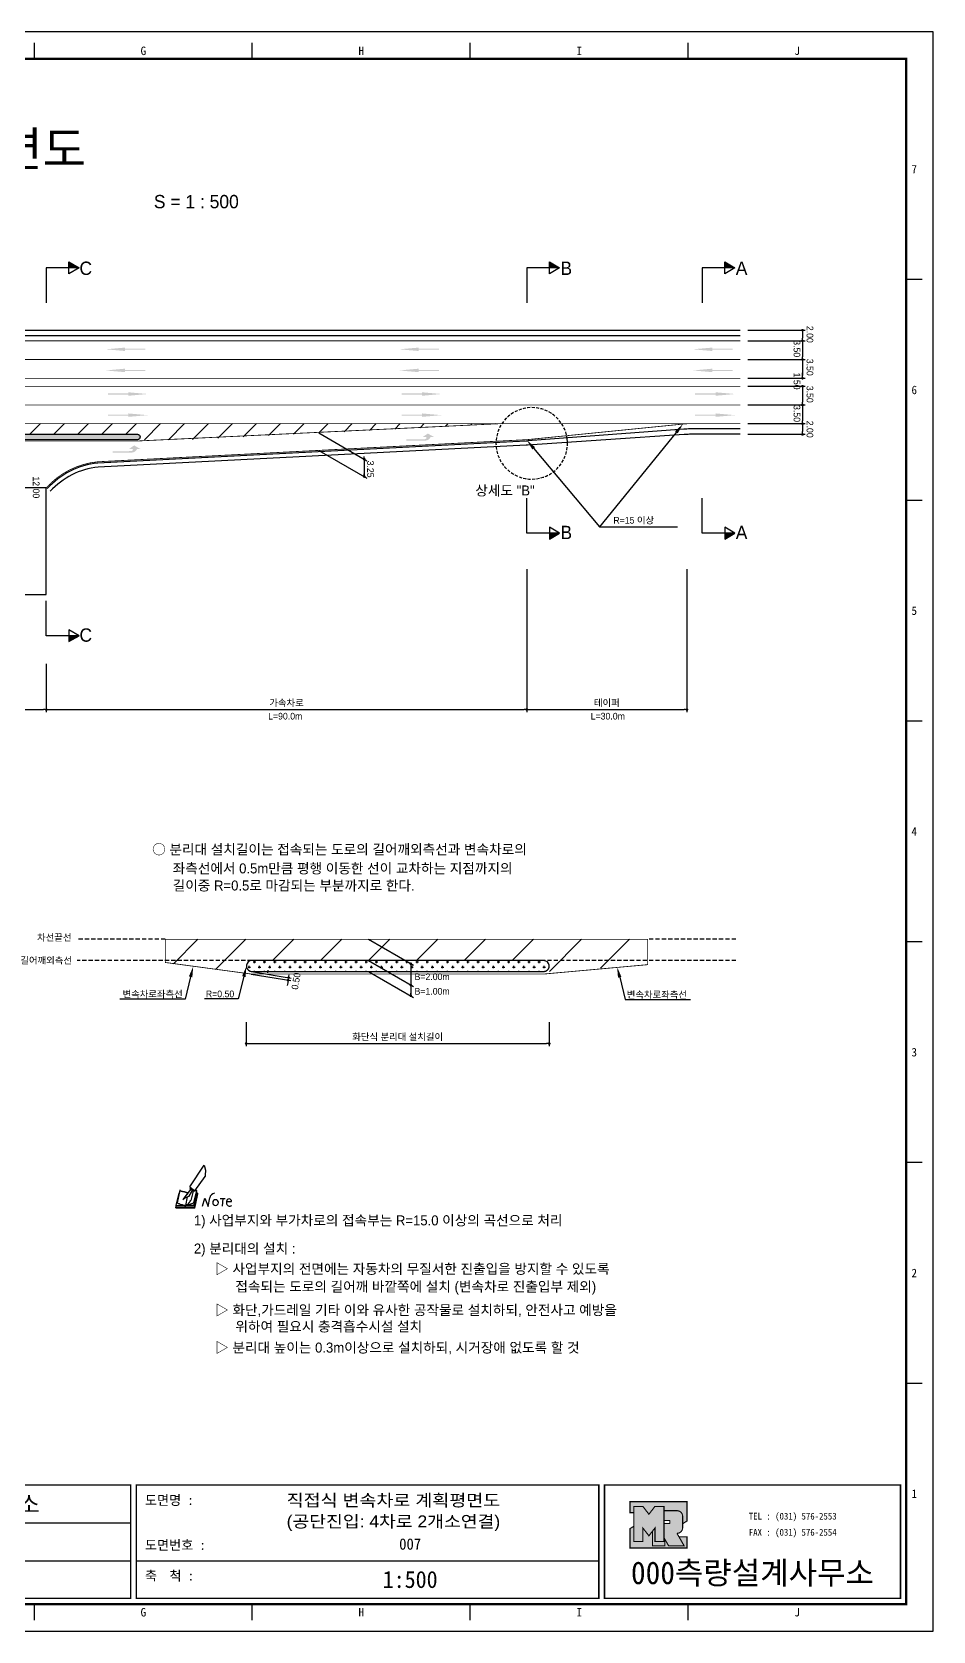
# Model space of a CAD drawing. Header units: millimetres. Extents: x 462 to 886, y 2 to 302.
# Drawn here: x 716.9 to 885.7, y 2.4 to 301.7 of the extents above; entities that cross this region are included whole.
import ezdxf
from ezdxf.enums import TextEntityAlignment as Align

# ---------------------------------------------------------------- set-up
doc = ezdxf.new("R2010")
doc.units = ezdxf.units.MM
doc.header["$LTSCALE"] = 0.25
doc.linetypes.add('HIDDEN', pattern=[9.525, 6.35, -3.175])
for name, color, linetype in [('CC-GSTR-0004', 4, 'Continuous'), ('CM-LANE-0030', 30, 'Continuous'), ('CZ-DIMT-0002', 7, 'Continuous'), ('CZ-LIN1-0007', 7, 'Continuous'), ('CZ-LIN2-0003', 3, 'Continuous'), ('CZ-LINE-0001', 7, 'Continuous'), ('CZ-TEXT-BOX0', 7, 'Continuous'), ('TITLE', 7, 'Continuous')]:
    doc.layers.add(name, color=color, linetype=linetype)
doc.styles.add('견고딕', font='arial.ttf')
doc.styles.add('돋움', font='')
doc.styles.add('돋음체', font='')
doc.styles.get('돋움').set_extended_font_data('Dotum')
doc.styles.get('돋음체').set_extended_font_data('DotumChe')

# ---------------------------------------------------------------- blocks, each defined once
blk = doc.blocks.new('note')
for p, q in [((0.85, 3.5), (3.53, 7.57)), ((3.53, 7.57), (3.8, 6.64)), ((3.8, 6.64), (3.69, 5.72)), ((1, 3.1), (0.75, 2.77)), ((0.85, 3.5), (1.8, 2.79)), ((1, 3.4), (0.85, 3.21)), ((0.85, 3.21), (1.52, 2.71)), ((1.8, 2.79), (3.74, 5.46)), ((3.69, 5.72), (3.74, 5.46)), ((-1.24, 2.36), (-1.77, 0)), ((-1.77, 0), (1.77, 0)), ((-1.77, 0), (-1.77, -0.3)), ((-1.53, 0.52), (-1.55, 0.54)), ((-1.01, 2.9), (-1.53, 0.52)), ((-1.48, 0.48), (-1.53, 0.52)), ((-1.43, 0.44), (-1.48, 0.48)), ((-1.38, 0.41), (-1.43, 0.44)), ((-1.33, 0.4), (-1.38, 0.41)), ((-1.27, 0.37), (-1.33, 0.4)), ((-1.22, 0.35), (-1.27, 0.37)), ((-1.13, 2.36), (-1.24, 2.36)), ((-1.17, 0.33), (-1.22, 0.35)), ((-1.12, 0.32), (-1.17, 0.33)), ((-1.02, 0.25), (-1.12, 0.32)), ((-0.97, 0.22), (-1.02, 0.25)), ((-1, 2.9), (-1.01, 2.9)), ((-0.98, 2.85), (-1, 2.9)), ((-0.95, 2.8), (-0.98, 2.85)), ((-0.93, 0.21), (-0.97, 0.22)), ((-0.9, 2.75), (-0.95, 2.8)), ((-0.88, 0.19), (-0.93, 0.21)), ((-0.85, 2.72), (-0.9, 2.75)), ((-0.8, 0.18), (-0.88, 0.19)), ((-0.79, 2.69), (-0.85, 2.72)), ((-0.75, 0.17), (-0.8, 0.18)), ((-0.74, 2.68), (-0.79, 2.69)), ((-0.7, 0.16), (-0.75, 0.17)), ((-0.69, 2.65), (-0.74, 2.68)), ((-0.64, 0.15), (-0.7, 0.16)), ((-0.64, 2.65), (-0.69, 2.65)), ((-0.59, 2.63), (-0.64, 2.65)), ((-0.58, 0.14), (-0.64, 0.15)), ((-0.54, 2.62), (-0.59, 2.63)), ((-0.53, 0.13), (-0.58, 0.14)), ((-0.48, 2.61), (-0.54, 2.62)), ((-0.48, 0.12), (-0.53, 0.13)), ((-0.43, 2.61), (-0.48, 2.61)), ((-0.43, 0.11), (-0.48, 0.12)), ((0.75, 2.77), (-0.46, 1.16)), ((0.37, 2.24), (-0.46, 1.16)), ((-0.46, 1.16), (-0.08, 1.47)), ((-0.38, 2.59), (-0.43, 2.61)), ((-0.38, 0.08), (-0.43, 0.11)), ((-0.33, 2.59), (-0.38, 2.59)), ((-0.29, 0.06), (-0.38, 0.08)), ((-0.27, 2.58), (-0.33, 2.59)), ((-0.23, 0.05), (-0.29, 0.06)), ((-0.22, 2.57), (-0.27, 2.58)), ((-0.16, 0.04), (-0.23, 0.05)), ((-0.17, 2.56), (-0.22, 2.57)), ((-0.12, 2.55), (-0.17, 2.56)), ((-0.11, 0.03), (-0.16, 0.04)), ((-0.07, 2.53), (-0.12, 2.55)), ((-0.04, 0.02), (-0.11, 0.03)), ((-0.08, 1.47), (0.72, 1.75)), ((-0.01, 2.51), (-0.07, 2.53)), ((-0.05, -0.3), (-0.05, 0)), ((0, 0), (-0.04, 0.02)), ((0.04, 2.5), (-0.01, 2.51)), ((0.37, 1.63), (0, 0)), ((0, 0), (1.6, 0.53)), ((0, 0), (1.65, 0.18)), ((0, 0.01), (0.06, 0.04)), ((0, -0.3), (0, 0)), ((0.09, 2.48), (0.04, 2.5)), ((0.05, -0.3), (0.05, 0)), ((0.06, 0.04), (0.11, 0.07)), ((0.14, 2.48), (0.09, 2.48)), ((0.11, 0.07), (0.16, 0.09)), ((0.2, 2.47), (0.14, 2.48)), ((0.16, 0.09), (0.21, 0.12)), ((0.26, 2.43), (0.18, 2.46)), ((0.21, 0.12), (0.27, 0.14)), ((0.34, 2.4), (0.26, 2.43)), ((0.27, 0.14), (0.36, 0.19)), ((0.45, 2.37), (0.34, 2.4)), ((0.36, 0.19), (0.41, 0.22)), ((0.41, 0.22), (0.46, 0.27)), ((0.46, 0.27), (0.51, 0.3)), ((0.51, 0.3), (0.56, 0.34)), ((0.56, 0.34), (0.6, 0.4)), ((0.6, 0.4), (0.64, 0.45)), ((0.64, 0.45), (0.67, 0.51)), ((0.67, 0.51), (0.74, 0.58)), ((0.72, 1.75), (1.16, 2.53)), ((0.74, 0.58), (0.79, 0.63)), ((0.79, 0.63), (0.83, 0.68)), ((0.83, 0.68), (0.86, 0.73)), ((0.86, 0.73), (0.89, 0.79)), ((0.89, 0.84), (0.92, 0.89)), ((0.89, 0.79), (0.89, 0.84)), ((0.92, 0.89), (0.96, 0.95)), ((0.96, 0.95), (1.01, 0.97)), ((1.47, 2.74), (1.01, 0.97)), ((1.16, 2.53), (1.37, 2.82)), ((2.13, 2.84), (1.44, 2.63)), ((1.52, 2.71), (1.66, 2.9)), ((1.6, 0.53), (2.13, 2.84)), ((1.65, 0.18), (2.19, 2.48)), ((1.77, 0), (2.3, 2.36)), ((1.77, -0.3), (2.3, 2.07)), ((1.77, -0.38), (2.3, 1.99)), ((1.77, -0.44), (2.3, 1.93)), ((1.77, 0), (1.77, -0.3)), ((2.19, 2.48), (2.04, 2.47)), ((2.3, 2.36), (2.16, 2.36)), ((2.3, 2.36), (2.3, 2.07)), ((3.21, -0.08), (3.68, 1.4)), ((3.68, 1.4), (4.26, -0.14)), ((4.26, -0.14), (4.56, 1.44)), ((6.55, 1.34), (7.46, 1.34)), ((7.01, 1.34), (6.87, -0.11)), ((7.71, 0.77), (7.71, 0.55)), ((7.71, 0.77), (8.67, 0.77)), ((-1.77, -0.3), (1.77, -0.3)), ((-1.77, -0.43), (-1.77, -0.3)), ((-1.77, -0.37), (1.77, -0.37)), ((-1.77, -0.43), (1.77, -0.43))]:
    blk.add_line(p, q)
for centre, major_axis, start_param, end_param in [((0.4, 2.31), (0.0702, 0.0702), 3.283946, 6.425539), ((5.68, 1.23), (-0.806, 0.806), -0.591174, 0.597824), ((5.66, 0.58), (-0.378, 0.378), 3.926991, 10.210176), ((8.3, 0.49), (0.422, 0.422), 2.265602, 4.634911), ((8.19, 0.77), (-0.342, 0.342), 3.926991, 7.068583)]:
    blk.add_ellipse(centre, major_axis=major_axis, ratio=1, start_param=start_param, end_param=end_param)
blk = doc.blocks.new('_Dot')
at = {"color": 0, "linetype": 'ByBlock', "lineweight": -2}
blk.add_line((-0.5, 0), (-1, 0), dxfattribs=at)
at = {"color": 0, "linetype": 'ByBlock', "const_width": 0.5}
blk.add_lwpolyline([(-0.25, 0, 1), (0.25, 0, 1)], format="xyb", close=True, dxfattribs=at)

msp = doc.modelspace()

# ---------------------------------------------------------------- hatches: boundary and pattern name
at = {"layer": 'CM-LANE-0030'}
h = msp.add_hatch(dxfattribs=at)
h.set_pattern_fill('ANSI31', color=30, style=0)
h.set_pattern_definition([(45, (-1511.3667, 459.101), (-2.245064, 2.245064), [])])
h.paths.add_polyline_path([(537.14, 228.4), (565.83, 225.4), (570.63, 225.4), (570.61, 225.4, -0.949204), (570.66, 226.4), (736.67, 226.4, -0.974596), (736.69, 225.4), (736.68, 225.4), (746.4, 225.4), (804.65, 228.4)])
at = {"layer": 'CZ-LIN1-0007'}
for points in [[(734.34, 242.64), (734.34, 242.43), (738.16, 242.43), (738.16, 242.22), (734.34, 242.22), (734.34, 242), (730.69, 242.32)], [(789.34, 242.64), (789.34, 242.43), (793.16, 242.43), (793.16, 242.22), (789.34, 242.22), (789.34, 242), (785.69, 242.32)], [(844.34, 242.64), (844.34, 242.43), (848.16, 242.43), (848.16, 242.22), (844.34, 242.22), (844.34, 242), (840.69, 242.32)], [(734.34, 238.69), (734.34, 238.47), (738.16, 238.47), (738.16, 238.26), (734.34, 238.26), (734.34, 238.04), (730.69, 238.36)], [(789.34, 238.69), (789.34, 238.47), (793.16, 238.47), (793.16, 238.26), (789.34, 238.26), (789.34, 238.04), (785.69, 238.36)], [(844.34, 238.69), (844.34, 238.47), (848.16, 238.47), (848.16, 238.26), (844.34, 238.26), (844.34, 238.04), (840.69, 238.36)], [(734.94, 234.27), (734.94, 234.05), (731.12, 234.05), (731.12, 233.84), (734.94, 233.84), (734.94, 233.62), (738.6, 233.95)], [(789.94, 234.27), (789.94, 234.05), (786.12, 234.05), (786.12, 233.84), (789.94, 233.84), (789.94, 233.62), (793.6, 233.95)], [(844.94, 234.27), (844.94, 234.05), (841.12, 234.05), (841.12, 233.84), (844.94, 233.84), (844.94, 233.62), (848.6, 233.95)], [(734.94, 230.31), (734.94, 230.09), (731.12, 230.1), (731.12, 229.88), (734.94, 229.88), (734.94, 229.67), (738.6, 229.99)], [(789.94, 230.31), (789.94, 230.09), (786.12, 230.1), (786.12, 229.88), (789.94, 229.88), (789.94, 229.67), (793.6, 229.99)], [(844.94, 230.31), (844.94, 230.09), (841.12, 230.1), (841.12, 229.88), (844.94, 229.88), (844.94, 229.67), (848.6, 229.99)], [(790.56, 225.21, 0.267976), (791.59, 225.9), (792.22, 225.9), (791.04, 226.55), (790.1, 225.9), (790.79, 225.9, -0.504994), (790.48, 225.48), (787.02, 225.46), (787.02, 225.19)], [(735.56, 222.97, 0.267976), (736.59, 223.66), (737.22, 223.66), (736.04, 224.32), (735.1, 223.67), (735.79, 223.66, -0.504994), (735.48, 223.25), (732.02, 223.23), (732.02, 222.95)]]:
    msp.add_hatch(color=256, dxfattribs=at).paths.add_polyline_path(points)
at = {"layer": 'CZ-LIN2-0003'}
h = msp.add_hatch(dxfattribs=at)
h.set_pattern_fill('CROSS', color=256, scale=0.075, style=0)
h.set_pattern_definition([(0, (-1511.3667, 459.10087), (0.47625, 0.47625), [0.238125, -0.714375]), (90, (-1511.24766, 458.9818), (-0.47625, 0.47625), [0.238125, -0.714375])])
h.paths.add_polyline_path([(736.67, 226.4), (570.66, 226.4, 1), (570.66, 225.4), (736.67, 225.4, 1)])
h = msp.add_hatch(dxfattribs=at)
h.set_pattern_fill('CROSS', color=256, scale=0.15, style=0)
h.set_pattern_definition([(0, (-1585.7738, 581.9617), (0.9525, 0.9525), [0.47625, -1.42875]), (90, (-1585.5356, 581.7236), (-0.9525, 0.9525), [0.47625, -1.42875])])
h.paths.add_polyline_path([(758.07, 127.86, 0.868933), (757.79, 125.9, -0.000934), (757.93, 125.86), (812.93, 125.86, -0.000934), (813.06, 125.9, 0.868933), (812.79, 127.86)])
at = {"layer": 'CZ-LINE-0001'}
for points in [[(723.82, 258.67), (723.82, 257.57), (725.73, 257.57)], [(813.82, 258.67), (813.82, 257.57), (815.73, 257.57)], [(846.66, 258.67), (846.66, 257.57), (848.56, 257.57)], [(815.73, 207.9), (813.82, 207.9), (813.82, 206.8)], [(848.56, 207.9), (846.66, 207.9), (846.66, 206.8)], [(725.73, 188.69), (723.82, 188.69), (723.82, 187.59)]]:
    msp.add_hatch(color=256, dxfattribs=at).paths.add_polyline_path(points)
at = {"layer": 'TITLE', "ltscale": 150}
h = msp.add_hatch(color=8, dxfattribs=at)
edge = h.paths.add_edge_path()
edge.add_line((839.6, 26.58), (828.93, 26.58))
edge.add_line((828.93, 26.58), (828.93, 24.5))
edge.add_line((828.93, 24.5), (829.64, 24.5))
edge.add_line((829.64, 24.5), (829.64, 25.68))
edge.add_line((829.64, 25.68), (831.33, 25.68))
edge.add_line((831.33, 25.68), (832.46, 24.22))
edge.add_line((832.46, 24.22), (833.59, 25.68))
edge.add_line((833.59, 25.68), (835.28, 25.68))
edge.add_line((835.28, 25.68), (835.28, 24.88))
edge.add_line((835.28, 24.88), (837.72, 24.88))
edge.add_arc((837.72, 23.81), 1.07, 0, 90, ccw=False)
edge.add_line((838.78, 23.81), (838.78, 22.44))
edge.add_line((838.78, 22.44), (839.6, 22.95))
edge.add_line((839.6, 22.95), (839.6, 26.58))
h.paths.add_polyline_path([(833.14, 21.06), (832.46, 20.18), (831.33, 21.63), (831.33, 19.12), (829.64, 19.12), (829.64, 21.97), (828.93, 21.53), (828.93, 17.89), (839.6, 17.89), (839.6, 19.97), (838.1, 19.97), (839.05, 18.32), (836.15, 18.32), (835.45, 19.53), (835.45, 18.32), (833.14, 18.32)])
msp.add_hatch(color=5, dxfattribs=at).paths.add_polyline_path([(835.28, 25.68), (833.59, 25.68), (832.46, 24.22), (831.33, 25.68), (829.64, 25.68), (829.64, 19.12), (831.33, 19.12), (831.33, 21.63), (832.46, 20.18), (833.59, 21.63), (833.59, 19.12), (835.28, 19.12)])
h = msp.add_hatch(color=161, dxfattribs=at)
edge = h.paths.add_edge_path()
edge.add_arc((837.72, 23.81), 1.07, 360, 450)
edge.add_line((837.72, 24.88), (835.28, 24.88))
edge.add_line((835.28, 24.88), (835.28, 23.03))
edge.add_line((835.28, 23.03), (836.27, 23.03))
edge.add_arc((836.27, 22.91), 0.113, 0, 90, ccw=False)
edge.add_line((836.39, 22.91), (836.39, 22.6))
edge.add_arc((836.27, 22.6), 0.113, 270, 360, ccw=False)
edge.add_line((836.27, 22.49), (835.28, 22.49))
edge.add_line((835.28, 22.49), (835.28, 19.12))
edge.add_line((835.28, 19.12), (833.59, 19.12))
edge.add_line((833.59, 19.12), (833.59, 21.63))
edge.add_line((833.59, 21.63), (833.14, 21.06))
edge.add_line((833.14, 21.06), (833.14, 18.32))
edge.add_line((833.14, 18.32), (835.45, 18.32))
edge.add_line((835.45, 18.32), (835.45, 19.53))
edge.add_line((835.45, 19.53), (836.15, 18.32))
edge.add_line((836.15, 18.32), (839.05, 18.32))
edge.add_line((839.05, 18.32), (837.72, 20.64))
edge.add_arc((837.72, 21.71), 1.07, 270, 360)
edge.add_line((838.78, 21.71), (838.78, 23.81))

# ---------------------------------------------------------------- linework, layer by layer
at = {"color": 0, "linetype": 'ByBlock', "lineweight": -2}
for p, q in [((861.23, 245.65), (861.23, 245.4)), ((861.23, 244.15), (861.23, 244.4)), ((861.23, 243.65), (861.23, 243.4)), ((861.23, 240.65), (861.23, 240.9)), ((861.23, 240.15), (861.23, 239.9)), ((861.23, 237.15), (861.23, 237.4)), ((861.23, 237.15), (861.23, 237.4)), ((861.23, 235.15), (861.23, 234.9)), ((861.23, 235.15), (861.23, 234.9)), ((861.23, 232.15), (861.23, 232.4)), ((861.23, 231.65), (861.23, 231.4)), ((861.23, 228.65), (861.23, 228.9)), ((861.23, 228.15), (861.23, 227.9)), ((861.23, 226.65), (861.23, 226.9)), ((779.15, 221.99), (779.15, 222.24)), ((779.15, 221.49), (779.15, 221.24)), ((779.15, 218.74), (779.15, 218.99)), ((787.86, 127.02), (787.86, 126.77)), ((764.84, 123.95), (764.8, 123.7)), ((765.01, 124.94), (765.05, 125.18)), ((787.86, 123.02), (787.86, 122.77)), ((787.86, 121.52), (787.86, 121.77))]:
    msp.add_line(p, q, dxfattribs=at)
at = {"color": 0, "linetype": 'ByBlock', "const_width": 0.25}
for points in [[(861.23, 245.77, 1), (861.23, 246.02, 1)], [(861.23, 244.02, 1), (861.23, 243.77, 1)], [(861.23, 243.77, 1), (861.23, 244.02, 1)], [(861.23, 240.52, 1), (861.23, 240.27, 1)], [(861.23, 240.27, 1), (861.23, 240.52, 1)], [(861.23, 237.02, 1), (861.23, 236.77, 1)], [(861.23, 237.02, 1), (861.23, 236.77, 1)], [(861.23, 235.27, 1), (861.23, 235.52, 1)], [(861.23, 235.27, 1), (861.23, 235.52, 1)], [(861.23, 232.02, 1), (861.23, 231.77, 1)], [(861.23, 231.77, 1), (861.23, 232.02, 1)], [(861.23, 228.27, 1), (861.23, 228.52, 1)], [(861.23, 228.52, 1), (861.23, 228.27, 1)], [(861.23, 226.52, 1), (861.23, 226.27, 1)], [(779.15, 221.87, 1), (779.15, 221.62, 1)], [(779.15, 221.62, 1), (779.15, 221.87, 1)], [(779.15, 218.62, 1), (779.15, 218.37, 1)], [(787.86, 127.15, 1), (787.86, 127.4, 1)], [(764.87, 124.07, 1), (764.91, 124.32, 1)], [(764.99, 124.81, 1), (764.95, 124.57, 1)], [(787.86, 123.15, 1), (787.86, 123.4, 1)], [(787.86, 121.4, 1), (787.86, 121.15, 1)]]:
    msp.add_lwpolyline(points, format="xyb", close=True, dxfattribs=at)
at = {"layer": 'CC-GSTR-0004'}
for points in [[(509.58, 245.9), (849.58, 245.9)], [(509.58, 244.9), (849.58, 244.9)]]:
    msp.add_lwpolyline(points, dxfattribs=at)
for points in [[(849.58, 227.4), (840.15, 227.4, 0.01872), (839.02, 227.36), (809.76, 225.16, -0.005853), (809.41, 225.14), (729.23, 221.01, 0.185887), (719.77, 216.23)], [(849.58, 226.4), (840.08, 226.4, 0.016655), (839.09, 226.37), (809.7, 224.4), (809.7, 224.4, -0.003788), (809.47, 224.39), (809.47, 224.39), (729.29, 220.26, 0.185554), (720.33, 215.73)]]:
    msp.add_lwpolyline(points, format="xyb", dxfattribs=at)
at = {"layer": 'CM-LANE-0030'}
for p, q in [((743.44, 127.29), (748, 131.86)), ((751.3, 126.18), (756.98, 131.86)), ((761.96, 127.86), (765.96, 131.86)), ((770.94, 127.86), (774.94, 131.86)), ((779.92, 127.86), (783.92, 131.86)), ((788.9, 127.86), (792.9, 131.86)), ((797.88, 127.86), (801.88, 131.86)), ((823.42, 126.46), (828.83, 131.86))]:
    msp.add_line(p, q, dxfattribs=at)
at = {"layer": 'CM-LANE-0030', "color": 30}
for p, q in [((806.86, 127.86), (810.86, 131.86)), ((813.85, 125.86), (819.85, 131.86))]:
    msp.add_line(p, q, dxfattribs=at)
at = {"layer": 'CM-LANE-0030', "color": 30, "const_width": 0.15}
for points in [[(509.58, 236.9), (849.58, 236.9)], [(509.58, 235.4), (849.58, 235.4)]]:
    msp.add_lwpolyline(points, dxfattribs=at)
msp.add_lwpolyline([(736.66, 225.15), (570.71, 225.15), (537.14, 228.4), (804.65, 228.4)], close=True, dxfattribs=at)
msp.add_lwpolyline([(832.24, 131.86), (832.24, 127.11), (812.85, 125.36, 0.022569), (812.85, 125.36), (757.93, 125.36, 0.006704), (757.93, 125.36), (741.88, 127.52), (741.88, 131.86)], format="xyb", close=True, dxfattribs=at)
at = {"layer": 'CZ-LIN1-0007', "const_width": 0.15}
msp.add_lwpolyline([(509.58, 243.9), (849.58, 243.9)], dxfattribs=at)
at = {"layer": 'CZ-LIN1-0007', "linetype": 'HIDDEN', "const_width": 0.15}
for points in [[(509.58, 240.4), (849.58, 240.4)], [(509.58, 231.9), (849.58, 231.9)], [(804.65, 228.4), (840.33, 228.4)]]:
    msp.add_lwpolyline(points, dxfattribs=at)
at = {"layer": 'CZ-LIN1-0007', "const_width": 0.15}
msp.add_lwpolyline([(849.58, 228.4), (840.33, 228.4, 0.024922), (838.84, 228.32), (809.94, 225.43), (809.94, 225.43, -0.012053), (809.22, 225.38), (809.22, 225.38), (729.21, 221.26, 0.185992), (719.58, 216.4)], format="xyb", dxfattribs=at)
at = {"layer": 'CZ-LIN2-0003'}
for points in [[(736.67, 226.4, -0.974596), (736.69, 225.4), (736.68, 225.4), (570.63, 225.4), (570.61, 225.4, -0.949204), (570.66, 226.4)], [(812.93, 125.86, -0.000934), (813.06, 125.9, 0.868933), (812.79, 127.86), (758.07, 127.86, 0.868933), (757.79, 125.9, -0.000934), (757.93, 125.86)]]:
    msp.add_lwpolyline(points, format="xyb", close=True, dxfattribs=at)
msp.add_lwpolyline([(719.58, 216.4), (689.58, 216.4), (689.58, 196.4), (719.58, 196.4)], close=True, dxfattribs=at)
at = {"layer": 'CZ-LINE-0001'}
for p, q in [((725.73, 257.57), (719.58, 257.57)), ((719.58, 257.57), (719.58, 251.03)), ((723.82, 256.47), (723.82, 258.67)), ((723.82, 258.67), (725.73, 257.57)), ((725.73, 257.57), (723.82, 256.47)), ((815.73, 257.57), (809.58, 257.57)), ((809.58, 257.57), (809.58, 251.03)), ((813.82, 256.47), (813.82, 258.67)), ((813.82, 258.67), (815.73, 257.57)), ((815.73, 257.57), (813.82, 256.47)), ((848.56, 257.57), (842.42, 257.57)), ((842.42, 257.57), (842.42, 251.03)), ((846.66, 256.47), (846.66, 258.67)), ((846.66, 258.67), (848.56, 257.57)), ((848.56, 257.57), (846.66, 256.47)), ((851.01, 245.9), (861.73, 245.9)), ((851.01, 243.9), (861.73, 243.9)), ((851.01, 243.9), (861.73, 243.9)), ((861.23, 245.4), (861.23, 244.4)), ((861.23, 243.4), (861.23, 240.9)), ((851.01, 240.4), (861.73, 240.4)), ((851.01, 240.4), (861.73, 240.4)), ((861.23, 239.9), (861.23, 237.4)), ((851.01, 236.9), (861.73, 236.9)), ((851.01, 236.9), (861.73, 236.9)), ((861.23, 237.4), (861.23, 237.9)), ((851.01, 235.4), (861.73, 235.4)), ((851.01, 235.4), (861.73, 235.4)), ((861.23, 234.9), (861.23, 232.4)), ((861.23, 234.9), (861.23, 234.4)), ((851.01, 231.9), (861.73, 231.9)), ((851.01, 231.9), (861.73, 231.9)), ((861.23, 231.4), (861.23, 228.9)), ((851.01, 228.4), (861.73, 228.4)), ((851.01, 228.4), (861.73, 228.4)), ((861.23, 227.9), (861.23, 226.9)), ((770.65, 226.65), (779.65, 221.45)), ((851.01, 226.4), (861.73, 226.4)), ((770.65, 223.4), (779.65, 218.2)), ((779.15, 221.5), (779.15, 218.49)), ((809.58, 207.9), (809.58, 214.44)), ((842.42, 207.9), (842.42, 214.44)), ((815.73, 207.9), (809.58, 207.9)), ((815.73, 207.9), (813.82, 209)), ((813.82, 209), (813.82, 206.8)), ((813.82, 206.8), (815.73, 207.9)), ((823.19, 209.05), (837.82, 209.05)), ((848.56, 207.9), (842.42, 207.9)), ((848.56, 207.9), (846.66, 209)), ((846.66, 209), (846.66, 206.8)), ((846.66, 206.8), (848.56, 207.9)), ((809.58, 201.14), (809.58, 174.36)), ((809.58, 201.14), (809.58, 174.36)), ((839.58, 201.14), (839.58, 174.36)), ((719.58, 188.69), (719.58, 195.23)), ((725.73, 188.69), (719.58, 188.69)), ((725.73, 188.69), (723.82, 189.78)), ((723.82, 189.78), (723.82, 187.59)), ((723.82, 187.59), (725.73, 188.69)), ((719.58, 183.41), (719.58, 174.36)), ((719.58, 183.41), (719.58, 174.36)), ((690.08, 174.86), (719.08, 174.86)), ((720.08, 174.86), (809.08, 174.86)), ((810.08, 174.86), (839.08, 174.86)), ((779.92, 131.86), (788.36, 126.99)), ((758.01, 125.85), (765.46, 124.61)), ((761.05, 125.6), (761.14, 126.1)), ((779.92, 127.86), (788.36, 122.99)), ((779.92, 125.86), (788.36, 120.99)), ((787.86, 127.27), (787.86, 121.27)), ((757.93, 125.36), (765.38, 124.12)), ((764.8, 123.7), (764.72, 123.21)), ((757.02, 116.37), (757.02, 111.84)), ((813.79, 116.37), (813.79, 111.84)), ((757.52, 112.34), (813.29, 112.34))]:
    msp.add_line(p, q, dxfattribs=at)
at = {"layer": 'CZ-LINE-0001', "linetype": 'HIDDEN', "ltscale": 0.35}
msp.add_line((817.16, 225.5), (817.16, 225.5), dxfattribs=at)
at = {"layer": 'CZ-LINE-0001', "linetype": 'HIDDEN', "ltscale": 0.5}
for p, q in [((741.88, 131.86), (725.36, 131.86)), ((848.76, 131.86), (832.24, 131.86)), ((758.07, 127.86), (725.36, 127.86)), ((848.76, 127.86), (812.79, 127.86))]:
    msp.add_line(p, q, dxfattribs=at)
at = {"layer": 'CZ-LINE-0001'}
for points in [[(837.58, 226.77), (823.19, 209.05)], [(810.87, 223.78), (823.19, 209.05)], [(746.62, 124.84), (745.57, 120.66), (733.34, 120.66)], [(756.58, 124.88), (755.53, 120.69), (749.19, 120.69)]]:
    msp.add_lwpolyline(points, dxfattribs=at)
at = {"layer": 'CZ-LINE-0001', "extrusion": (0, 0, -1)}
msp.add_lwpolyline([(-826.99, 124.75), (-828.04, 120.57), (-840.27, 120.57)], dxfattribs=at)
at = {"layer": 'CZ-LINE-0001', "linetype": 'HIDDEN', "ltscale": 0.35}
msp.add_arc((810.51, 224.71), 6.7, 6.7667, 6.749, dxfattribs=at)
at = {"layer": 'CZ-LINE-0001'}
for points in [[(837.32, 226.98), (838.84, 228.32), (837.84, 226.56)], [(810.62, 223.57), (809.59, 225.32), (811.13, 224)], [(746.3, 124.92), (747.11, 126.78), (746.94, 124.76)], [(756.26, 124.96), (757.07, 126.81), (756.9, 124.79)]]:
    msp.add_solid(points, dxfattribs=at)
at = {"layer": 'CZ-LINE-0001', "extrusion": (0, 0, -1)}
msp.add_solid([(-827.31, 124.83), (-826.5, 126.69), (-826.67, 124.67)], dxfattribs=at)
at = {"layer": 'TITLE', "color": 7, "linetype": 'Continuous'}
for p, q in [((717.35, 296.69), (717.35, 299.71)), ((758.17, 296.69), (758.17, 299.71)), ((799, 296.69), (799, 299.71)), ((839.82, 296.69), (839.82, 299.71)), ((883.67, 255.36), (880.65, 255.36)), ((883.67, 214.03), (880.65, 214.03)), ((883.67, 172.7), (880.65, 172.7)), ((883.67, 131.37), (880.65, 131.37)), ((883.67, 90.04), (880.65, 90.04)), ((883.67, 48.72), (880.65, 48.72)), ((717.35, 4.36), (717.35, 7.39)), ((758.17, 4.36), (758.17, 7.39)), ((799, 4.36), (799, 7.39)), ((839.82, 4.36), (839.82, 7.39))]:
    msp.add_line(p, q, dxfattribs=at)
at = {"layer": 'TITLE', "ltscale": 150}
for p, q in [((648.8, 22.59), (735.41, 22.59)), ((648.8, 15.52), (735.41, 15.52)), ((736.47, 15.52), (823.08, 15.52))]:
    msp.add_line(p, q, dxfattribs=at)
at = {"layer": 'TITLE'}
msp.add_line((880.76, 7.39), (471.9, 7.39), dxfattribs=at)
msp.add_lwpolyline([(462.32, 2.35), (885.68, 2.35), (885.68, 301.73), (462.32, 301.73)], close=True, dxfattribs=at)
at = {"layer": 'TITLE', "linetype": 'Continuous', "const_width": 0.403}
msp.add_lwpolyline([(472.4, 7.39), (472.4, 296.69), (880.65, 296.69), (880.65, 7.39)], close=True, dxfattribs=at)
at = {"layer": 'TITLE', "ltscale": 150}
for points, const_width in [([(735.41, 8.45), (648.8, 8.45), (648.8, 29.67), (735.41, 29.67)], 0.265), ([(736.47, 29.67), (823.08, 29.67), (823.08, 8.45), (736.47, 8.45)], 0.265), ([(879.58, 29.67), (879.58, 8.45), (824.14, 8.45), (824.14, 29.67), (879.58, 29.67)], 0.265), ([(835.28, 25.68), (833.59, 25.68), (832.46, 24.22), (831.33, 25.68), (829.64, 25.68), (829.64, 19.12), (831.33, 19.12), (831.33, 21.63), (832.46, 20.18), (833.59, 21.63), (833.59, 19.12), (835.28, 19.12)], 0.212), ([(833.14, 21.06), (832.46, 20.18), (831.33, 21.63), (831.33, 19.12), (829.64, 19.12), (829.64, 21.97), (828.93, 21.53), (828.93, 17.89), (839.6, 17.89), (839.6, 19.97), (838.1, 19.97), (839.05, 18.32), (836.15, 18.32), (835.45, 19.53), (835.45, 18.32), (833.14, 18.32)], 0.212)]:
    msp.add_lwpolyline(points, close=True, dxfattribs=dict(at, const_width=const_width))
at = {"layer": 'TITLE', "ltscale": 150, "const_width": 0.212}
for points in [[(839.6, 26.58), (828.93, 26.58), (828.93, 24.5), (829.64, 24.5), (829.64, 25.68), (831.33, 25.68), (832.46, 24.22), (833.59, 25.68), (835.28, 25.68), (835.28, 24.88), (837.72, 24.88, -0.414214), (838.78, 23.81), (838.78, 22.44), (839.6, 22.95)], [(838.78, 23.81, 0.414214), (837.72, 24.88), (835.28, 24.88), (835.28, 23.03), (836.27, 23.03, -0.414214), (836.39, 22.91), (836.39, 22.6, -0.414214), (836.27, 22.49), (835.28, 22.49), (835.28, 19.12), (833.59, 19.12), (833.59, 21.63), (833.14, 21.06), (833.14, 18.32), (835.45, 18.32), (835.45, 19.53), (836.15, 18.32), (839.05, 18.32), (837.72, 20.64, 0.414214), (838.78, 21.71)]]:
    msp.add_lwpolyline(points, format="xyb", close=True, dxfattribs=at)

# ---------------------------------------------------------------- block references
at = {"layer": 'CZ-LINE-0001', "xscale": 0.5, "yscale": 0.5, "zscale": 0.5}
for p in [(719.58, 174.86), (809.58, 174.86), (839.58, 174.86), (813.79, 112.34)]:
    msp.add_blockref('_Dot', p, dxfattribs=at)
at = {"layer": 'CZ-LINE-0001', "xscale": 0.5, "yscale": 0.5, "zscale": 0.5, "rotation": 180}
for p in [(719.58, 174.86), (809.58, 174.86), (757.02, 112.34)]:
    msp.add_blockref('_Dot', p, dxfattribs=at)
at = {"layer": 'CZ-TEXT-BOX0'}
msp.add_blockref('note', (745.63, 81.99), dxfattribs=at)

# ---------------------------------------------------------------- texts
at = {"layer": 'CZ-DIMT-0002', "style": '돋움'}
for s, height, p in [('C', 2.5, (726.98, 257.49)), ('B', 2.5, (816.98, 257.49)), ('A', 2.5, (849.82, 257.49)), ('상세도 "B"', 1.875, (805.5, 215.89)), ('R=15 이상', 1.25, (829.62, 210.31)), ('B', 2.5, (816.98, 208.03)), ('A', 2.5, (849.82, 208.03)), ('C', 2.5, (726.98, 188.82)), ('L=90.0m', 1.25, (764.34, 173.63)), ('L=30.0m', 1.25, (824.76, 173.63)), ('차선끝선', 1.25, (721.08, 132.19))]:
    msp.add_text(s, height=height, dxfattribs=at).set_placement(p, align=Align.MIDDLE_CENTER)
for s, p in [('2.00', (861.99, 246.71)), ('3.50', (859.56, 244.02)), ('3.50', (861.99, 240.55)), ('1.50', (859.56, 237.96)), ('3.50', (861.99, 235.49)), ('3.50', (859.56, 231.88)), ('2.00', (861.99, 228.95))]:
    msp.add_text(s, height=1.25, rotation=270, dxfattribs=at).set_placement(p)
for s, p in [('○ 분리대 설치길이는 접속되는 도로의 길어깨외측선과 변속차로의', (739.41, 148.69)), ('좌측선에서 0.5m만큼 평행 이동한 선이 교차하는 지점까지의', (743.26, 145.13)), ('길이중 R=0.5로 마감되는 부분까지로 한다.', (743.26, 141.93)), ('1) 사업부지와 부가차로의 접속부는 R=15.0 이상의 곡선으로 처리', (747.23, 79.23)), ('2) 분리대의 설치 :', (747.23, 73.96)), ('▷ 사업부지의 전면에는 자동차의 무질서한 진출입을 방지할 수 있도록', (751.21, 70.16)), ('접속되는 도로의 길어깨 바깥쪽에 설치 (변속차로 진출입부 제외)', (755, 66.84)), ('▷ 화단,가드레일 기타 이와 유사한 공작물로 설치하되, 안전사고 예방을', (751.21, 62.44)), ('위하여 필요시 충격흡수시설 설치', (755, 59.37)), ('▷ 분리대 높이는 0.3m이상으로 설치하되, 시거장애 없도록 할 것', (751.21, 55.42))]:
    msp.add_text(s, height=1.875, dxfattribs=at).set_placement(p, align=Align.MIDDLE_LEFT)
for s, p in [('길어깨외측선', (714.73, 127.28)), ('B=2.00m', (788.56, 124.22)), ('B=1.00m', (788.56, 121.5)), ('변속차로좌측선', (733.87, 120.97)), ('R=0.50', (749.47, 121.01)), ('변속차로좌측선', (828.32, 120.88))]:
    msp.add_text(s, height=1.25, dxfattribs=at).set_placement(p)
at = {"layer": 'CZ-LINE-0001', "style": '돋움'}
for s, rotation, p in [('3.25', 270, (779.68, 221.48)), ('12.00', 270, (717.06, 218.52)), ('0.50', 80.5236, (766.71, 122.36))]:
    msp.add_text(s, height=1.25, rotation=rotation, dxfattribs=at).set_placement(p)
at = {"layer": 'CZ-LINE-0001', "char_height": 1.25, "attachment_point": 5, "style": '돋움'}
for s, insert in [('\\A1;가속차로', (764.58, 176.06)), ('\\A1;테이퍼', (824.58, 176.06)), ('\\A1;화단식 분리대 설치길이', (785.4, 113.53))]:
    msp.add_mtext(s, dxfattribs=dict(at, insert=insert))
at = {"layer": 'CZ-TEXT-BOX0', "style": '돋움'}
for s, width, p, p2 in [('직접식 변속차로 계획평면도', 1.010039, (764.6, 25.7), (804.6, 25.7)), ('(공단진입: 4차로 2개소연결)', 0.990042, (764.6, 21.75), (804.6, 21.75))]:
    msp.add_text(s, height=2.25, dxfattribs=dict(at, width=width)).set_placement(p, p2, align=Align.FIT)
at = {"layer": 'TITLE', "color": 3, "linetype": 'Continuous', "style": '돋음체'}
for s, p in [('G', (737.76, 298.2)), ('H', (778.58, 298.2)), ('I', (819.41, 298.2)), ('J', (860.23, 298.2)), ('7', (882.16, 276.03)), ('6', (882.16, 234.7)), ('5', (882.16, 193.37)), ('4', (882.16, 152.04)), ('3', (882.16, 110.71)), ('2', (882.16, 69.39)), ('1', (882.16, 28.06)), ('G', (737.76, 5.87)), ('H', (778.58, 5.87)), ('I', (819.41, 5.87)), ('J', (860.23, 5.87))]:
    msp.add_text(s, height=1.59, dxfattribs=at).set_placement(p, align=Align.MIDDLE)
at = {"layer": 'TITLE', "style": '돋움'}
msp.add_text('직접식 변속차로 계획평면도', height=6.5, dxfattribs=at).set_placement((675.74, 279.81), align=Align.MIDDLE_CENTER)
msp.add_text('S = 1 : 500', height=2.5, dxfattribs=at).set_placement((739.73, 269.97), align=Align.MIDDLE_LEFT)
at = {"layer": 'TITLE', "color": 7, "linetype": 'Continuous', "style": '견고딕'}
msp.add_text('00 국토 관리 사무소', height=3.1832, dxfattribs=at).set_placement((700.06, 26.13), align=Align.MIDDLE)
at = {"layer": 'TITLE', "style": '돋음체'}
for s, p in [('도면명 :', (738.06, 25.95)), ('도면번호 :', (738.06, 17.56)), ('축  척 :', (738.06, 11.81))]:
    msp.add_text(s, height=1.804, dxfattribs=at).set_placement(p)
at = {"layer": 'TITLE', "color": 180, "style": '돋음체'}
for s, p in [('TEL : (031) 576-2553', (851.17, 23.22)), ('FAX : (031) 576-2554', (851.17, 20.2))]:
    msp.add_text(s, height=1.2733, dxfattribs=at).set_placement(p)
at = {"layer": 'TITLE', "linetype": 'Continuous', "style": '돋음체'}
for s, height, p in [('007', 2.122, (787.74, 18.62)), ('1:500', 3.183, (787.74, 11.98))]:
    msp.add_text(s, height=height, dxfattribs=at).set_placement(p, align=Align.MIDDLE)
at = {"layer": 'TITLE', "color": 180, "style": '돋음체'}
msp.add_text('000측량설계사무소', height=4.244, dxfattribs=at).set_placement((851.86, 11.13), align=Align.CENTER)

doc.saveas('drawing.dxf')
